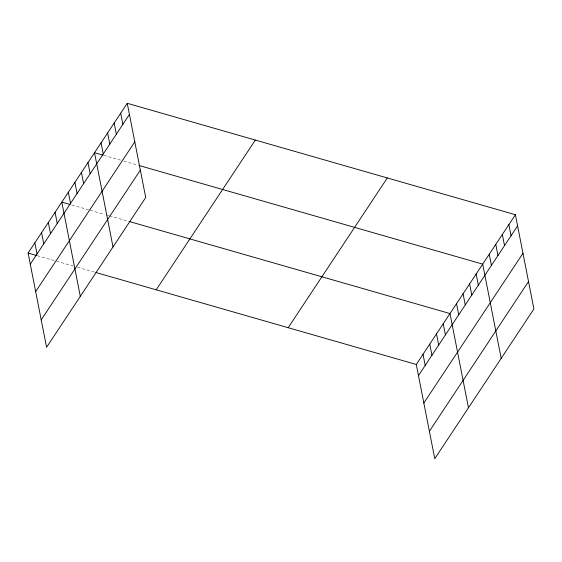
<?xml version="1.0" encoding="UTF-8"?>
<svg xmlns="http://www.w3.org/2000/svg" width="562" height="562" viewBox="0 0 562 562"><rect width="100%" height="100%" fill="white"/><g stroke="black" fill="none" stroke-linecap="round" stroke-linejoin="round"><path stroke-width="0.42" stroke-dasharray="2.81 2.11" d="M103.731 155.358L120.472 160.163M123.823 161.125L137.219 164.975M71.852 205.018L88.599 209.823M90.271 210.307L104.504 214.389M106.183 214.874L108.691 215.59M109.527 215.829L128.782 221.358M37.31 255.689L54.893 260.74M56.565 261.218L73.313 266.023M77.5 267.224L95.083 272.275"/><path stroke-width="0.84" d="M127.237 103.296L145.72 197.529L46.59 347.281L28.1 253.048L127.237 103.296L515.41 214.719L533.9 308.952L434.763 458.704L416.28 364.471L515.41 214.719M30.285 264.189L129.422 114.437M35.666 291.608L134.796 141.856M41.209 319.862L140.338 170.11M156.201 289.816L255.331 140.064M288.18 327.702L387.316 177.95M418.465 375.613L517.595 225.861M423.846 403.031L522.976 253.279M429.389 431.286L528.519 281.534M102.895 155.119L94.521 152.716L113.004 246.95M138.891 165.453L482.702 264.14L501.185 358.366M70.18 204.533L61.806 202.13L80.296 296.364M129.625 221.597L449.986 313.554L468.469 407.787M28.1 253.048L36.474 255.45M95.919 272.514L416.28 364.471M508.87 224.603L511.055 235.745M502.33 234.487L504.514 245.629M495.782 244.372L497.967 255.513M489.242 254.256L491.427 265.397M476.154 274.024L478.339 285.166M469.614 283.908L471.799 295.05M463.067 293.786L465.259 304.927M456.527 303.67L458.711 314.811M443.242 323.74L445.427 334.882M436.505 333.919L438.69 345.061M429.761 344.106L431.946 355.247M423.017 354.285L425.209 365.426M120.69 113.18L122.874 124.321M114.149 123.064L116.334 134.206M107.602 132.948L109.794 144.09M101.062 142.832L103.246 153.974M87.974 162.601L90.166 173.742M81.434 172.485L83.619 183.626M74.894 182.369L77.078 193.511M68.346 192.246L70.531 203.395M55.062 212.317L57.254 223.458M48.325 222.496L50.51 233.644M41.581 232.682L43.766 243.824M34.844 242.868L37.029 254.01"/></g></svg>
